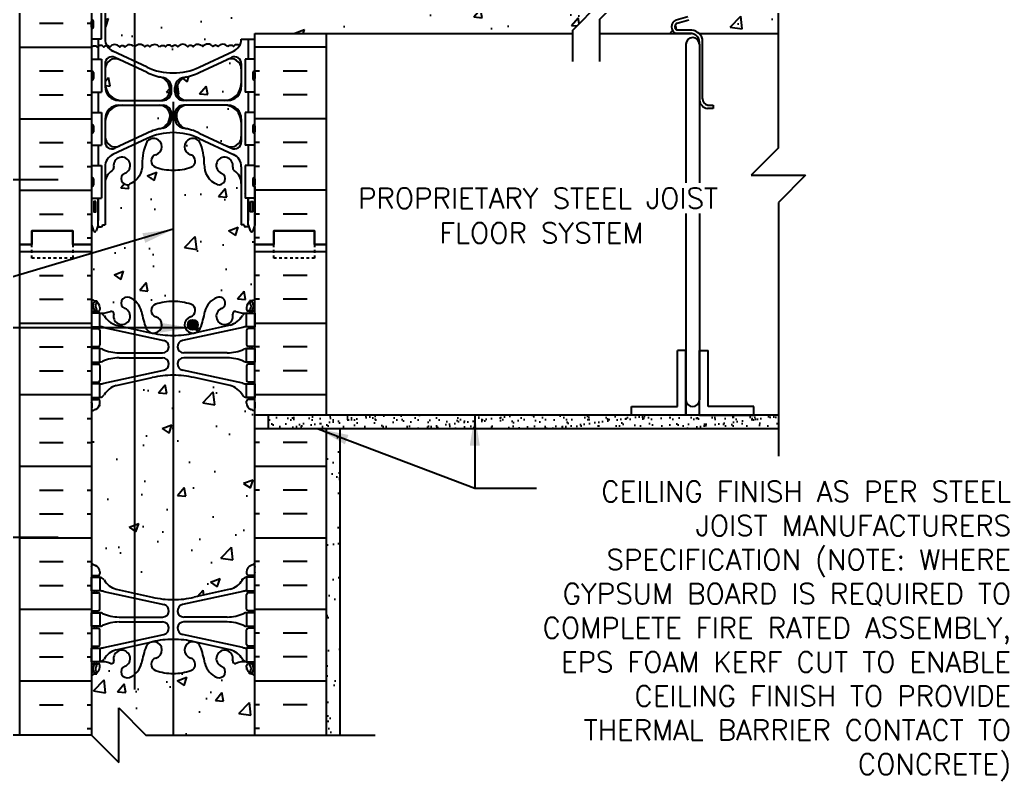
# Model space of a CAD drawing. Header units: inches. Extents: x 93.8 to 149.2, y 96.8 to 178.5.
# Drawn here: x 112.81 to 149.15, y 130.85 to 158.78 of the extents above; entities that cross this region are included whole.
import ezdxf
from ezdxf.enums import TextEntityAlignment as Align

# ---------------------------------------------------------------- set-up
doc = ezdxf.new("R2010")
doc.units = ezdxf.units.IN
doc.header["$LTSCALE"] = 0.5
doc.header["$MEASUREMENT"] = 0
doc.linetypes.add('DASHED2', pattern=[0.375, 0.25, -0.125])
for name, color, linetype in [('HATCH', 12, 'Continuous'), ('line25', 2, 'Continuous'), ('LINE3', 3, 'Continuous'), ('LINE50', 5, 'Continuous'), ('LINE9', 9, 'Continuous'), ('TEXT', 4, 'Continuous'), ('Web_Edge', 9, 'Continuous')]:
    doc.layers.add(name, color=color, linetype=linetype)
doc.styles.add('DIM', font='romans.shx', dxfattribs={"width": 0.7})
doc.styles.add('ROMANS', font='romans.shx', dxfattribs={"height": 0.75})
doc.dimstyles.new('ext_12', dxfattribs={"dimscale": 12, "dimtxt": 0.075, "dimasz": 0.09375, "dimexe": 0.09375, "dimexo": 0.0625, "dimgap": 0.0625, "dimtad": 1, "dimdec": 1, "dimzin": 2, "dimdsep": 46, "dimlunit": 4, "dimtxsty": 'DIM', "dimcen": 0.09, "dimdle": 0.09375, "dimclrt": 4, "dimadec": 0, "dimazin": 0, "dimtfac": 1, "dimtdec": 1, "dimtmove": 2, "dimatfit": 3, "dimfxl": 1, "dimfrac": 2, "dimtolj": 1, "dimtzin": 0, "dimarcsym": 0})

msp = doc.modelspace()

# ---------------------------------------------------------------- hatches: boundary and pattern name
at = {"layer": 'HATCH'}
h = msp.add_hatch(dxfattribs=at)
h.set_pattern_fill('AR-CONC', color=256, scale=0.5)
h.paths.add_polyline_path([(121.438, 177.54), (117.438, 177.54), (116.438, 178.54), (116.438, 176.54), (115.438, 177.54), (115.438, 174.669, 0.082415), (115.582, 174.59, -0.317837), (115.748, 174.354), (115.748, 174.287, -0.414214), (115.686, 174.224), (115.638, 174.224), (115.638, 174.154), (115.743, 174.154, -0.188973), (115.899, 174.06, 0.196323), (116.348, 173.713), (117.67, 173.423, 0.057795), (118.438, 173.334, 0.057795), (119.206, 173.423), (120.528, 173.713, 0.196323), (120.977, 174.06, -0.188973), (121.133, 174.154), (121.238, 174.154), (121.238, 174.224), (121.191, 174.224, -0.414214), (121.128, 174.287), (121.128, 174.354, -0.317837), (121.295, 174.59, 0.082415), (121.438, 174.669)])
h.paths.add_polyline_path([(118.323, 163.805, 0.350119), (117.935, 164.293, -0.053094), (117.485, 164.448), (116.472, 164.922, 0.549071), (115.938, 164.583), (115.938, 164.056, 0.414214), (116.563, 163.431), (117.948, 163.431, 0.085652), (118.074, 163.453, 0.316711)])
h.paths.add_polyline_path([(117.948, 163.251), (116.563, 163.251, 0.414214), (115.938, 162.626), (115.938, 162.099, 0.549071), (116.472, 161.759), (117.485, 162.233, -0.053094), (117.935, 162.388, 0.350119), (118.323, 162.877, 0.413582)])
h.paths.add_polyline_path([(120.313, 163.251), (118.928, 163.251, 0.413582), (118.553, 162.877, 0.350119), (118.941, 162.388, -0.053094), (119.392, 162.233), (120.404, 161.759, 0.549071), (120.938, 162.099), (120.938, 162.626, 0.414214)])
h.paths.add_polyline_path([(120.938, 164.056), (120.938, 164.583, 0.549071), (120.404, 164.922), (119.392, 164.448, -0.053094), (118.941, 164.293, 0.350119), (118.553, 163.805, 0.413582), (118.928, 163.431), (120.313, 163.431, 0.414214)])
h.paths.add_polyline_path([(119.392, 162.034, 0.093369), (118.585, 162.242, 0.016332), (118.438, 162.247, 0.109869), (117.485, 162.034), (116.226, 161.446, 0.284641), (115.938, 161.005, -0.093783), (116.006, 160.962, -0.44555), (116.219, 160.976, -0.520567), (116.465, 160.976, -0.520567), (116.676, 160.976, -0.520567), (117.042, 160.976, -0.520567), (117.232, 160.976, -0.449497), (117.552, 161.007, -0.974643), (117.598, 160.981, -0.520567), (117.964, 160.981, -0.520567), (118.154, 160.981, -0.520567), (118.506, 160.974, -0.44555), (118.719, 160.989, -0.520567), (118.965, 160.989, -0.520567), (119.176, 160.989, -0.520567), (119.542, 160.989, -0.520567), (119.732, 160.989, -0.449497), (120.052, 161.019, -0.974643), (120.098, 160.994, -0.520567), (120.464, 160.994, -0.520567), (120.654, 160.994, -0.382522), (120.935, 161.053, 0.258441), (120.65, 161.446)])
h.paths.add_polyline_path([(134.086, 159.396), (132.086, 159.396), (133.086, 160.396), (133.086, 161.03), (121.438, 161.03, 0.439143), (121.219, 161.001, 0.44555), (121.006, 160.987, 0.520567), (120.654, 160.994, 0.520567), (120.464, 160.994, 0.529424), (120.094, 160.989, 1.097989), (120.052, 161.019, 0.449497), (119.732, 160.989, 0.520567), (119.542, 160.989, 0.520567), (119.176, 160.989, 0.520567), (118.965, 160.989, 0.520567), (118.719, 160.989, 0.44555), (118.506, 160.974, 0.520567), (118.154, 160.981, 0.520567), (117.964, 160.981, 0.529424), (117.594, 160.976, 1.097989), (117.552, 161.007, 0.449497), (117.232, 160.976, 0.520567), (117.042, 160.976, 0.520567), (116.676, 160.976, 0.520567), (116.465, 160.976, 0.520567), (116.219, 160.976, 0.44555), (116.006, 160.962, 0.093962), (115.938, 161.005), (115.938, 159.852), (116.058, 159.652), (116.058, 159.54), (116.058, 159.427), (115.938, 159.227), (115.938, 158.086, 0.131422), (116.005, 157.837, -0.240502), (116.109, 157.782, -0.520567), (116.475, 157.782, -0.520567), (116.665, 157.782, -0.449497), (116.985, 157.812, -0.974643), (117.03, 157.787, -0.520567), (117.396, 157.787, -0.520567), (117.586, 157.787, -0.520567), (117.938, 157.78, -0.44555), (118.151, 157.794, -0.520567), (118.397, 157.794, -0.520567), (118.609, 157.794, -0.520567), (118.975, 157.794, -0.520567), (119.165, 157.794, -0.449497), (119.485, 157.825, -0.974643), (119.53, 157.799, -0.520567), (119.896, 157.799, -0.520567), (120.086, 157.799, -0.520567), (120.438, 157.792, -0.44555), (120.651, 157.806, -0.439143), (120.871, 157.836, 0.125742), (120.937, 158.073), (121.438, 158.073), (121.438, 158.28), (133.086, 158.28), (133.086, 158.396)])
h.paths.add_polyline_path([(120.651, 157.634, 0.153573), (120.871, 157.836, 0.439143), (120.651, 157.806, 0.44555), (120.438, 157.792, 0.520567), (120.086, 157.799, 0.520567), (119.896, 157.799, 0.529424), (119.527, 157.794, 1.097989), (119.485, 157.825, 0.449497), (119.165, 157.794, 0.520567), (118.975, 157.794, 0.520567), (118.609, 157.794, 0.520567), (118.397, 157.794, 0.520567), (118.151, 157.794, 0.44555), (117.938, 157.78, 0.520567), (117.586, 157.787, 0.520567), (117.396, 157.787, 0.529424), (117.027, 157.782, 1.097989), (116.985, 157.812, 0.449497), (116.665, 157.782, 0.520567), (116.475, 157.782, 0.520567), (116.109, 157.782, 0.240502), (116.005, 157.837, 0.153791), (116.226, 157.633), (117.485, 157.045, 0.109869), (118.438, 156.833, 0.109869), (119.392, 157.045)])
h.paths.add_polyline_path([(117.935, 156.691, -0.053094), (117.485, 156.846), (116.472, 157.32, 0.549071), (115.938, 156.98), (115.938, 156.453, 0.414214), (116.563, 155.828), (117.948, 155.828, 0.413582), (118.323, 156.202, 0.350119)])
h.paths.add_polyline_path([(118.323, 155.274, 0.413582), (117.948, 155.648), (116.563, 155.648, 0.414214), (115.938, 155.023), (115.938, 154.497, 0.549071), (116.472, 154.157), (117.485, 154.631, -0.053094), (117.935, 154.786, 0.350119)])
h.paths.add_polyline_path([(120.313, 155.648), (118.928, 155.648, 0.413582), (118.553, 155.274, 0.350119), (118.941, 154.786, -0.053094), (119.392, 154.631), (120.404, 154.157, 0.549071), (120.938, 154.497), (120.938, 155.023, 0.414214)])
h.paths.add_polyline_path([(120.938, 156.98, 0.549071), (120.404, 157.32), (119.392, 156.846, -0.053094), (118.941, 156.691, 0.350119), (118.553, 156.202, 0.413582), (118.928, 155.828), (120.313, 155.828, 0.414214), (120.938, 156.453)])
h.paths.add_polyline_path([(120.938, 152.784, 0.258958), (120.679, 153.25, -0.31131), (120.623, 153.381, 2.127293), (120.21, 153.156, -1), (120.047, 152.748, -0.325306), (119.58, 153.49, 0.10488), (119.408, 154.302, 1.422913), (119.074, 153.834, -0.735593), (119.087, 153.376, -0.082755), (118.438, 153.268, -0.082755), (117.79, 153.376, -0.735593), (117.802, 153.834, 1.422913), (117.469, 154.302, 0.10488), (117.297, 153.49, -0.325306), (116.83, 152.748, -1), (116.667, 153.156, 2.127293), (116.254, 153.381, -0.31131), (116.197, 153.25, 0.258958), (115.938, 152.784), (115.938, 151.268), (115.838, 151.268), (115.838, 151.238, -0.414214), (115.788, 151.188), (115.662, 151.188), (115.619, 151.057, -0.725737), (115.513, 151.038), (115.438, 151.268), (115.438, 150.54), (115.438, 148.54, 0.064398), (115.548, 148.474), (115.638, 148.474), (115.638, 148.432, -0.249069), (115.748, 148.225), (115.748, 148.157, -0.414214), (115.686, 148.095), (115.638, 148.095), (115.638, 148.025), (115.743, 148.025, 0.10046), (116.137, 148.082, -0.601435), (116.256, 147.977, 2.182095), (116.667, 148.19, -1), (116.83, 148.598, -0.24438), (117.278, 148.078, 0.053157), (117.444, 147.464, 1.553132), (117.802, 147.888, -0.735593), (117.79, 148.346, -0.082755), (118.438, 148.454, -0.082755), (119.087, 148.346, -0.735593), (119.074, 147.888, 1.553132), (119.432, 147.464, 0.053157), (119.598, 148.078, -0.24438), (120.047, 148.598, -1), (120.21, 148.19, 2.182095), (120.62, 147.977, -0.601435), (120.74, 148.082, 0.10046), (121.133, 148.025), (121.238, 148.025), (121.238, 148.095), (121.191, 148.095, -0.414214), (121.128, 148.157), (121.128, 148.225, -0.249069), (121.238, 148.432), (121.238, 148.474), (121.328, 148.474, 0.064398), (121.438, 148.54), (121.438, 150.54), (121.438, 151.268), (121.369, 151.057, -0.725737), (121.263, 151.038), (121.214, 151.188), (121.088, 151.188, -0.414214), (121.038, 151.238), (121.038, 151.268), (120.938, 151.268)])
h.paths.add_polyline_path([(121.438, 144.41, 0.082415), (121.295, 144.489, -0.317837), (121.128, 144.725), (121.128, 144.792, -0.414214), (121.191, 144.855), (121.238, 144.855), (121.238, 144.925), (121.133, 144.925, -0.188973), (120.977, 145.02, 0.196323), (120.528, 145.366), (119.206, 145.656, 0.057795), (118.438, 145.745, 0.057795), (117.67, 145.656), (116.348, 145.366, 0.196323), (115.899, 145.02, -0.188973), (115.743, 144.925), (115.638, 144.925), (115.638, 144.855), (115.686, 144.855, -0.414214), (115.748, 144.792), (115.748, 144.725, -0.317837), (115.582, 144.489, 0.082415), (115.438, 144.41), (115.438, 138.847, 0.082415), (115.582, 138.768, -0.317837), (115.748, 138.532), (115.748, 138.465, -0.414214), (115.686, 138.402), (115.638, 138.402), (115.638, 138.332), (115.743, 138.332, -0.188973), (115.899, 138.238, 0.196323), (116.348, 137.891), (117.67, 137.601, 0.057795), (118.438, 137.512, 0.057795), (119.206, 137.601), (120.528, 137.891, 0.196323), (120.977, 138.238, -0.188973), (121.133, 138.332), (121.238, 138.332), (121.238, 138.402), (121.191, 138.402, -0.414214), (121.128, 138.465), (121.128, 138.532, -0.317837), (121.295, 138.768, 0.082415), (121.438, 138.847)])
h.paths.add_polyline_path([(121.438, 134.718, 0.064398), (121.328, 134.784), (121.238, 134.784), (121.238, 134.825, -0.249069), (121.128, 135.032), (121.128, 135.1, -0.414214), (121.191, 135.162), (121.238, 135.162), (121.238, 135.232), (121.133, 135.232, 0.10046), (120.74, 135.175, -0.601435), (120.62, 135.28, 2.182095), (120.21, 135.067, -1), (120.047, 134.659, -0.24438), (119.598, 135.179, 0.053157), (119.432, 135.794, 1.553132), (119.074, 135.369, -0.735593), (119.087, 134.911, -0.082755), (118.438, 134.803, -0.082755), (117.79, 134.911, -0.735593), (117.802, 135.369, 1.553132), (117.444, 135.794, 0.053157), (117.278, 135.179, -0.24438), (116.83, 134.659, -1), (116.667, 135.067, 2.182095), (116.256, 135.28, -0.601435), (116.137, 135.175, 0.10046), (115.743, 135.232), (115.638, 135.232), (115.638, 135.162), (115.686, 135.162, -0.414214), (115.748, 135.1), (115.748, 135.032, -0.249069), (115.638, 134.825), (115.638, 134.784), (115.548, 134.784, 0.064398), (115.438, 134.718), (115.438, 132.54), (116.438, 131.54), (116.438, 133.54), (117.438, 132.54), (121.438, 132.54)])
h.paths.add_polyline_path([(120.938, 167.811), (121.038, 167.811), (121.038, 167.841, -0.414214), (121.088, 167.891), (121.214, 167.891), (121.263, 168.041, -0.6), (121.363, 168.041), (121.438, 167.811), (121.438, 168.54), (121.438, 170.54, 0.064398), (121.328, 170.606), (121.238, 170.606), (121.238, 170.647, -0.249069), (121.128, 170.854), (121.128, 170.922, -0.414214), (121.191, 170.984), (121.238, 170.984), (121.238, 171.054), (121.133, 171.054, 0.10046), (120.74, 170.997, -0.601435), (120.62, 171.102, 2.182095), (120.21, 170.889, -1), (120.047, 170.481, -0.24438), (119.598, 171.001, 0.053157), (119.432, 171.616, 0.223253), (119.232, 171.78), (119.212, 171.785, 0.955472), (119.074, 171.191, -0.735593), (119.087, 170.733, -0.082755), (118.438, 170.625, -0.082755), (117.79, 170.733, -0.735593), (117.802, 171.191, 0.955472), (117.664, 171.785), (117.645, 171.78, 0.223253), (117.444, 171.616, 0.053157), (117.278, 171.001, -0.24438), (116.83, 170.481, -1), (116.667, 170.889, 2.182095), (116.256, 171.102, -0.601435), (116.137, 170.997, 0.10046), (115.743, 171.054), (115.638, 171.054), (115.638, 170.984), (115.686, 170.984, -0.414214), (115.748, 170.922), (115.748, 170.854, -0.249069), (115.638, 170.647), (115.638, 170.606), (115.548, 170.606, 0.064398), (115.438, 170.54), (115.438, 168.54), (115.438, 167.811), (115.513, 168.041, -0.6), (115.613, 168.041), (115.662, 167.891), (115.788, 167.891, -0.414214), (115.838, 167.841), (115.838, 167.811), (115.938, 167.811), (115.938, 166.296, 0.258958), (116.197, 165.829, -0.31131), (116.254, 165.699, 2.127293), (116.667, 165.923, -1), (116.83, 166.332, -0.325306), (117.297, 165.589, 0.10488), (117.469, 164.778, 1.422913), (117.802, 165.245, -0.735593), (117.79, 165.703, -0.082755), (118.438, 165.811, -0.082755), (119.087, 165.703, -0.735593), (119.074, 165.245, 1.422913), (119.408, 164.778, 0.10488), (119.58, 165.589, -0.325306), (120.047, 166.332, -1), (120.21, 165.923, 2.127293), (120.623, 165.699, -0.31131), (120.679, 165.829, 0.258958), (120.938, 166.296)])
h = msp.add_hatch(dxfattribs=at)
h.set_pattern_fill('INSUL', color=256, scale=7, style=0)
h.set_pattern_definition([(0, (-2810.7233, -246.47), (0, 2.625), []), (0, (-2810.7233, -245.595), (0, 2.625), [0.875, -0.875]), (0, (-2810.7233, -244.72), (0, 2.625), [0.875, -0.875])])
h.paths.add_polyline_path([(112.813, 150.54), (113.251, 150.54), (113.251, 151.04), (114.751, 151.04), (114.751, 150.54), (115.438, 150.54), (115.438, 168.54), (114.751, 168.54), (114.751, 169.04), (113.251, 169.04), (113.251, 168.54), (112.813, 168.54)])
h = msp.add_hatch(dxfattribs=at)
h.set_pattern_fill('AR-CONC', color=256, scale=0.5)
edge = h.paths.add_edge_path()
edge.add_line((137.006, 159.527), (137.35, 159.527))
edge.add_arc((137.231, 159.152), 0.393, -69.7322, 72.5069, ccw=False)
edge.add_line((137.368, 158.784), (136.936, 158.662))
edge.add_arc((136.994, 158.53), 0.144, 113.7456, 240.3185)
edge.add_line((136.923, 158.405), (137.391, 158.405))
edge.add_arc((137.42, 157.943), 0.463, 46.7137, 93.5654, ccw=False)
edge.add_line((137.737, 158.28), (140.646, 158.28))
edge.add_line((140.646, 158.28), (140.646, 159.053))
edge.add_spline(control_points=[(140.646, 159.053), (139.604, 159.613), (137.813, 160.576), (135.89, 160.023), (135.086, 159.791)], knot_values=[0, 0, 0, 0, 3.379125, 5.806437, 5.806437, 5.806437, 5.806437], degree=3, periodic=0)
edge.add_line((135.086, 159.791), (134.086, 158.791))
edge.add_line((134.086, 158.791), (134.086, 158.28))
edge.add_line((134.086, 158.28), (134.484, 158.28))
edge.add_line((134.484, 158.28), (136.895, 158.28))
edge.add_arc((136.994, 158.53), 0.269, 111.5979, 248.4021, ccw=False)
edge.add_line((136.895, 158.78), (137.329, 158.902))
edge.add_arc((137.231, 159.152), 0.268, 291.22, 428.78)
edge.add_line((137.329, 159.402), (137.006, 159.402))
edge.add_line((137.006, 159.402), (137.006, 159.527))
edge = h.paths.add_edge_path()
edge.add_line((140.646, 161.03), (134.086, 161.03))
edge.add_line((134.086, 161.03), (134.086, 160.791))
edge.add_line((134.086, 160.791), (133.086, 159.791))
edge.add_line((133.086, 159.791), (135.086, 159.791))
edge.add_spline(control_points=[(135.086, 159.791), (135.89, 160.023), (137.813, 160.576), (139.604, 159.613), (140.646, 159.053)], knot_values=[0, 0, 0, 0, 2.427311, 5.806437, 5.806437, 5.806437, 5.806437], degree=3, periodic=0)
edge.add_line((140.646, 159.053), (140.646, 161.03))
h = msp.add_hatch(dxfattribs=at)
h.set_pattern_fill('INSUL', color=256, scale=7, style=0)
h.set_pattern_definition([(0, (-2810.7233, -264.47), (0, 2.625), []), (0, (-2810.7233, -263.595), (0, 2.625), [0.875, -0.875]), (0, (-2810.7233, -262.72), (0, 2.625), [0.875, -0.875])])
h.paths.add_polyline_path([(112.813, 132.54), (113.251, 132.54), (113.251, 133.04), (114.751, 133.04), (114.751, 132.54), (115.438, 132.54), (115.438, 150.54), (114.751, 150.54), (114.751, 151.04), (113.251, 151.04), (113.251, 150.54), (112.813, 150.54)])
h = msp.add_hatch(dxfattribs=at)
h.set_pattern_fill('INSUL', color=256, scale=7, style=0)
h.set_pattern_definition([(180, (3047.5998, -264.47), (0, 2.625), []), (180, (3047.5998, -263.595), (0, 2.625), [0.875, -0.875]), (180, (3047.5998, -262.72), (0, 2.625), [0.875, -0.875])])
h.paths.add_polyline_path([(121.438, 144.28), (124.063, 144.28), (124.063, 150.54), (123.626, 150.54), (123.626, 151.04), (122.126, 151.04), (122.126, 150.54), (121.438, 150.54)])
h.paths.add_polyline_path([(124.063, 143.78), (121.438, 143.78), (121.438, 132.54), (122.126, 132.54), (122.126, 133.04), (123.626, 133.04), (123.626, 132.54), (124.063, 132.54)])
h = msp.add_hatch(dxfattribs=at)
h.set_pattern_fill('AR-SAND', color=256, scale=0.25, style=0)
h.set_pattern_definition([(37.5, (59.6163, 50.72317), (-0.0157483, 0.481706), [0, -0.38, 0, -0.425, 0, -0.40625]), (7.5, (59.6163, 50.72317), (0.4424442, 0.7055365), [0, -0.205, 0, -0.3425, 0, -0.13125]), (327.5, (59.3088, 50.72317), (0.7785355, 0.0014148), [0, -0.125, 0, -0.45, 0, -0.5875]), (317.5, (59.3088, 50.7232), (0.7515317, 0.219419), [0, -0.0625, 0, -0.295, 0, -0.3375])])
h.paths.add_polyline_path([(140.646, 143.78), (140.646, 144.28), (121.938, 144.28), (121.938, 143.78)])
h = msp.add_hatch(dxfattribs=at)
h.set_pattern_fill('AR-SAND', color=256, scale=0.5, style=0)
h.set_pattern_definition([(37.5, (4.9538, -36.693), (-0.0314967, 0.963412), [0, -0.76, 0, -0.85, 0, -0.8125]), (7.5, (4.9538, -36.693), (0.884888, 1.411073), [0, -0.41, 0, -0.685, 0, -0.2625]), (327.5, (4.3388, -36.693), (1.557071, 0.0028295), [0, -0.25, 0, -0.9, 0, -1.175]), (317.5, (4.3388, -36.693), (1.503063, 0.438838), [0, -0.125, 0, -0.59, 0, -0.675])])
h.paths.add_polyline_path([(124.563, 143.78), (124.063, 143.78), (124.063, 140.85), (124.563, 139.901)])
h.paths.add_polyline_path([(124.563, 139.901), (124.063, 140.85), (124.063, 132.54), (124.563, 132.54)])
at = {"layer": 'LINE3'}
msp.add_hatch(color=256, dxfattribs=at).paths.add_polyline_path([(118.969, 147.594, 1), (119.344, 147.594, 1)])

# ---------------------------------------------------------------- linework, layer by layer
at = {"layer": 'HATCH'}
for p, q in [((115.783, 158.6), (115.783, 158.6)), ((133.096, 158.158), (133.096, 158.158)), ((124.063, 157.78), (121.438, 157.78)), ((121.6, 156.905), (121.438, 156.905)), ((123.35, 156.905), (122.475, 156.905)), ((121.6, 156.03), (121.438, 156.03)), ((123.35, 156.03), (122.475, 156.03)), ((124.063, 155.155), (121.438, 155.155)), ((121.6, 154.28), (121.438, 154.28)), ((123.35, 154.28), (122.475, 154.28)), ((121.6, 153.405), (121.438, 153.405)), ((123.35, 153.405), (122.475, 153.405)), ((121.044, 152.407), (121.044, 152.407)), ((124.063, 152.53), (121.438, 152.53)), ((121.198, 152.126), (121.198, 152.126)), ((121.6, 151.655), (121.438, 151.655)), ((123.35, 151.655), (122.475, 151.655)), ((121.6, 150.78), (121.438, 150.78))]:
    msp.add_line(p, q, dxfattribs=at)
for points in [[(116.985, 157.812, 0.449497), (116.665, 157.782, 0.520567), (116.475, 157.782, 0.520567), (116.109, 157.782, 0.520567), (115.897, 157.782, 0.520567), (115.651, 157.782, 0.44555), (115.438, 157.768)], [(117.938, 157.78, 0.520567), (117.586, 157.787, 0.520567), (117.396, 157.787, 0.520567), (117.03, 157.787, 0.974643), (116.985, 157.812, 0.974643)], [(119.485, 157.825, 0.449497), (119.165, 157.794, 0.520567), (118.975, 157.794, 0.520567), (118.609, 157.794, 0.520567), (118.397, 157.794, 0.520567), (118.151, 157.794, 0.44555), (117.938, 157.78)], [(120.438, 157.792, 0.520567), (120.086, 157.799, 0.520567), (119.896, 157.799, 0.520567), (119.53, 157.799, 0.974643), (119.485, 157.825, 0.974643)], [(120.871, 157.836, 0.439143), (120.651, 157.806, 0.44555), (120.438, 157.792)]]:
    msp.add_lwpolyline(points, format="xyb", dxfattribs=at)
at = {"layer": 'line25'}
for p, q in [((115.438, 168.54), (115.438, 150.54)), ((115.803, 158.085), (115.803, 159.165)), ((136.895, 158.78), (137.329, 158.902)), ((136.929, 158.66), (137.362, 158.782)), ((121.438, 157.78), (121.438, 158.28)), ((121.438, 158.28), (133.086, 158.28)), ((134.086, 158.28), (134.484, 158.28)), ((134.09, 158.28), (137.444, 158.28)), ((137.395, 158.28), (136.895, 158.28)), ((137.395, 158.405), (136.923, 158.405)), ((137.737, 158.28), (140.646, 158.28)), ((115.438, 158.085), (115.803, 158.085)), ((121.438, 150.54), (121.438, 157.78)), ((137.252, 157.885), (137.252, 152.801)), ((137.752, 157.885), (137.752, 152.801)), ((137.863, 155.87), (137.863, 158.077)), ((115.438, 157.335), (115.803, 157.335)), ((115.803, 157.335), (115.803, 156.135)), ((121.438, 157.335), (121.073, 157.335)), ((121.073, 157.335), (121.073, 156.135)), ((115.438, 156.135), (115.803, 156.135)), ((121.438, 156.135), (121.073, 156.135)), ((138.054, 155.654), (138.258, 155.654)), ((138.258, 155.654), (138.258, 155.529)), ((115.438, 155.385), (115.803, 155.385)), ((115.803, 155.385), (115.803, 154.185)), ((121.073, 155.385), (121.073, 154.185)), ((121.438, 155.385), (121.073, 155.385)), ((138.258, 155.529), (138.044, 155.529)), ((115.438, 154.185), (115.803, 154.185)), ((121.438, 154.185), (121.073, 154.185)), ((115.438, 153.435), (115.803, 153.435)), ((115.803, 153.435), (115.803, 152.235)), ((121.438, 153.435), (121.073, 153.435)), ((121.073, 153.435), (121.073, 152.235)), ((115.438, 152.235), (115.803, 152.235)), ((121.438, 152.235), (121.073, 152.235)), ((137.252, 151.676), (137.252, 144.843)), ((137.752, 151.676), (137.752, 144.843)), ((115.438, 150.54), (115.438, 132.54)), ((121.438, 132.54), (121.438, 150.54)), ((137.252, 146.655), (136.94, 146.655)), ((136.94, 144.593), (136.94, 146.655)), ((137.252, 146.655), (137.252, 144.28)), ((137.252, 144.28), (137.252, 146.655)), ((137.752, 146.655), (138.065, 146.655)), ((137.752, 144.28), (137.752, 146.655)), ((138.065, 144.593), (138.065, 146.655)), ((135.252, 144.28), (135.252, 144.593)), ((135.252, 144.593), (136.94, 144.593)), ((139.752, 144.593), (138.065, 144.593)), ((139.752, 144.28), (139.752, 144.593)), ((121.938, 143.78), (121.938, 144.28)), ((137.252, 144.28), (135.252, 144.28)), ((137.752, 144.28), (139.752, 144.28))]:
    msp.add_line(p, q, dxfattribs=at)
for centre, radius, start, end in [((136.994, 158.53), 0.269, 111.5979, 248.4021), ((136.994, 158.53), 0.144, 111.5979, 240.3185), ((137.502, 157.883), 0.25, 0.4466, 179.5534), ((137.42, 157.943), 0.463, 16.7574, 94.1736), ((137.42, 157.943), 0.338, 350.132, 94.1736), ((138.099, 155.873), 0.348, 185.2582, 260.8859), ((138.094, 155.882), 0.231, 177.1221, 260.1919), ((137.502, 144.845), 0.25, 180.4466, 359.5534)]:
    msp.add_arc(centre, radius, start, end, dxfattribs=at)
at = {"layer": 'LINE3'}
for p, q in [((117.022, 177.956), (117.022, 134.209)), ((118.438, 155.78), (118.438, 132.54))]:
    msp.add_line(p, q, dxfattribs=at)
msp.add_circle((119.157, 147.594), 0.188, dxfattribs=at)
at = {"layer": 'LINE50'}
for p, q in [((112.813, 150.54), (112.813, 168.54)), ((124.063, 150.54), (124.063, 158.28)), ((112.813, 132.54), (112.813, 150.54)), ((112.813, 132.54), (112.813, 150.54)), ((124.063, 144.28), (124.063, 150.54)), ((124.063, 132.54), (124.063, 143.78))]:
    msp.add_line(p, q, dxfattribs=at)
for points in [[(112.813, 150.54), (113.251, 150.54), (113.251, 151.04), (114.751, 151.04), (114.751, 150.54), (115.438, 150.54)], [(115.438, 150.54), (114.751, 150.54), (114.751, 151.04), (113.251, 151.04), (113.251, 150.54), (112.813, 150.54)], [(124.063, 150.54), (123.626, 150.54), (123.626, 151.04), (122.126, 151.04), (122.126, 150.54), (121.438, 150.54)], [(121.438, 150.54), (122.126, 150.54), (122.126, 151.04), (123.626, 151.04), (123.626, 150.54), (124.063, 150.54)]]:
    msp.add_lwpolyline(points, dxfattribs=at)
at = {"layer": 'LINE9'}
for p, q in [((140.646, 154.082), (140.646, 162.03)), ((115.938, 159.54), (115.938, 158.086)), ((115.438, 158.515), (115.438, 158.735)), ((115.438, 158.68), (115.438, 158.68)), ((115.438, 158.57), (115.438, 158.57)), ((115.478, 158.775), (115.478, 158.775)), ((115.478, 158.475), (115.478, 158.475)), ((115.518, 158.515), (115.518, 158.735)), ((120.937, 158.073), (121.438, 158.073)), ((117.485, 157.045), (116.226, 157.633)), ((117.485, 156.846), (116.294, 157.403)), ((119.392, 157.045), (120.65, 157.633)), ((119.392, 156.846), (120.582, 157.403)), ((115.938, 157.177), (115.938, 156.328)), ((120.938, 157.177), (120.938, 156.328)), ((115.438, 156.845), (115.438, 156.625)), ((115.438, 156.79), (115.438, 156.79)), ((115.438, 156.68), (115.438, 156.68)), ((115.478, 156.885), (115.478, 156.885)), ((115.518, 156.845), (115.518, 156.625)), ((121.358, 156.845), (121.358, 156.625)), ((121.398, 156.885), (121.398, 156.885)), ((121.438, 156.845), (121.438, 156.625)), ((121.438, 156.79), (121.438, 156.79)), ((121.438, 156.68), (121.438, 156.68)), ((115.478, 156.585), (115.478, 156.585)), ((118.378, 156.141), (118.378, 156.295)), ((118.498, 156.141), (118.498, 156.295)), ((121.398, 156.585), (121.398, 156.585)), ((116.438, 155.828), (118.066, 155.828)), ((116.438, 155.648), (118.066, 155.648)), ((120.438, 155.828), (118.811, 155.828)), ((120.438, 155.648), (118.811, 155.648)), ((118.323, 155.273), (118.323, 155.273)), ((118.378, 155.182), (118.378, 155.336)), ((118.498, 155.182), (118.498, 155.336)), ((118.553, 155.273), (118.553, 155.273)), ((115.438, 154.895), (115.438, 154.675)), ((115.438, 154.84), (115.438, 154.84)), ((115.518, 154.895), (115.518, 154.675)), ((115.938, 155.148), (115.938, 154.3)), ((120.938, 155.148), (120.938, 154.3)), ((121.358, 154.895), (121.358, 154.675)), ((121.438, 154.895), (121.438, 154.675)), ((121.438, 154.84), (121.438, 154.84)), ((115.438, 154.73), (115.438, 154.73)), ((115.478, 154.635), (115.478, 154.635)), ((117.485, 154.631), (116.294, 154.074)), ((119.392, 154.631), (120.582, 154.074)), ((121.398, 154.635), (121.398, 154.635)), ((121.438, 154.73), (121.438, 154.73)), ((117.485, 154.432), (116.226, 153.843)), ((119.392, 154.432), (120.65, 153.843)), ((140.646, 154.082), (139.646, 153.082)), ((115.938, 153.39), (115.938, 151.268)), ((120.938, 153.39), (120.938, 151.268)), ((139.646, 153.082), (141.646, 153.082)), ((141.646, 153.082), (140.646, 152.082)), ((112.22, 152.923), (114.22, 152.923)), ((115.438, 152.945), (115.438, 152.725)), ((115.438, 152.89), (115.438, 152.89)), ((115.438, 152.78), (115.438, 152.78)), ((115.478, 152.985), (115.478, 152.985)), ((115.478, 152.685), (115.478, 152.685)), ((115.518, 152.945), (115.518, 152.725)), ((121.358, 152.945), (121.358, 152.725)), ((121.398, 152.985), (121.398, 152.985)), ((121.398, 152.685), (121.398, 152.685)), ((121.438, 152.945), (121.438, 152.725)), ((121.438, 152.89), (121.438, 152.89)), ((121.438, 152.78), (121.438, 152.78)), ((115.688, 151.268), (115.688, 152.235)), ((121.188, 151.268), (121.188, 152.235)), ((140.646, 152.082), (140.646, 142.78)), ((115.438, 151.268), (115.513, 151.038)), ((115.688, 151.268), (115.613, 151.038)), ((115.838, 151.238), (115.838, 151.268)), ((115.838, 151.268), (115.938, 151.268)), ((115.838, 151.238), (115.838, 151.238)), ((121.038, 151.268), (120.938, 151.268)), ((121.038, 151.238), (121.038, 151.268)), ((121.038, 151.238), (121.038, 151.238)), ((121.188, 151.268), (121.263, 151.038)), ((121.438, 151.268), (121.363, 151.038)), ((115.662, 151.188), (115.788, 151.188)), ((121.214, 151.188), (121.088, 151.188)), ((140.646, 144.28), (121.438, 144.28)), ((140.646, 143.78), (121.438, 143.78)), ((124.563, 132.54), (124.563, 143.78)), ((112.22, 139.798), (114.22, 139.798)), ((116.438, 131.54), (116.438, 133.54)), ((116.438, 133.54), (117.438, 132.54)), ((115.438, 132.54), (107.029, 132.54)), ((115.438, 132.54), (116.438, 131.54)), ((117.438, 132.54), (125.848, 132.54))]:
    msp.add_line(p, q, dxfattribs=at)
for points in [[(133.086, 161.833), (133.086, 160.396), (133.086, 160.396), (132.086, 159.396), (134.086, 159.396), (133.086, 158.396), (133.086, 157.252)], [(134.086, 161.833), (134.086, 160.791), (134.086, 160.791), (133.086, 159.791), (135.086, 159.791), (134.086, 158.791), (134.086, 157.252)], [(115.688, 158.085), (115.688, 157.335)], [(121.188, 158.073), (121.188, 157.335)], [(115.688, 156.135), (115.688, 155.385)], [(121.188, 156.135), (121.188, 155.385)], [(115.688, 154.185), (115.688, 153.435)], [(121.188, 154.185), (121.188, 153.435)], [(121.438, 152.668), (121.438, 151.268)], [(115.688, 152.235), (115.688, 151.418)], [(121.188, 152.235), (121.188, 151.418)]]:
    msp.add_lwpolyline(points, dxfattribs=at)
for points in [[(117.297, 153.49, -0.325312), (116.83, 152.748)], [(119.58, 153.49, 0.325312), (120.047, 152.748)]]:
    msp.add_lwpolyline(points, format="xyb", dxfattribs=at)
for points in [[(115.598, 152.118), (115.528, 152.118), (115.528, 151.738), (115.598, 151.738)], [(121.278, 152.118), (121.348, 152.118), (121.348, 151.738), (121.278, 151.738)]]:
    msp.add_lwpolyline(points, close=True, dxfattribs=at)
at = {"layer": 'LINE9', "linetype": 'DASHED2', "ltscale": 0.15}
for points in [[(114.751, 150.54), (114.751, 150.54), (114.751, 150.04), (113.251, 150.04), (113.251, 150.54), (113.251, 150.54)], [(123.626, 150.54), (123.626, 150.54), (123.626, 150.04), (122.126, 150.04), (122.126, 150.54), (122.126, 150.54)]]:
    msp.add_lwpolyline(points, dxfattribs=at)
at = {"layer": 'LINE9'}
for centre, radius, start, end in [((115.478, 158.735), 0.04, 90, 180), ((115.478, 158.515), 0.04, 180, 270), ((115.478, 158.735), 0.04, 360, 90), ((115.478, 158.515), 0.04, 270, 0), ((116.438, 158.086), 0.5, 180, 244.9204), ((120.44, 158.084), 0.497, 295.0426, 358.7076), ((116.188, 157.177), 0.25, 64.9204, 180), ((120.688, 157.177), 0.25, 360, 115.0796), ((116.313, 156.98), 0.375, 64.9204, 180), ((118.438, 159.083), 2.25, 244.9204, 270), ((118.438, 159.083), 2.25, 270, 295.0796), ((120.563, 156.98), 0.375, 0, 115.0796), ((115.478, 156.845), 0.04, 90, 180), ((115.478, 156.845), 0.04, 0, 90), ((118.438, 158.884), 2.25, 244.9204, 260.4613), ((117.823, 156.203), 0.5, 0, 77.0773), ((118.003, 156.295), 0.375, 0, 80.4613), ((118.873, 156.295), 0.375, 99.5387, 180), ((119.053, 156.203), 0.5, 102.9227, 180), ((118.438, 158.884), 2.25, 279.5387, 295.0796), ((121.398, 156.845), 0.04, 90, 180), ((121.398, 156.845), 0.04, 360, 90), ((115.478, 156.625), 0.04, 180, 270), ((115.478, 156.625), 0.04, 270, 0), ((116.563, 156.453), 0.625, 180, 270), ((116.438, 156.328), 0.5, 180, 270), ((120.313, 156.453), 0.625, 270, 0), ((120.438, 156.328), 0.5, 270, 360), ((121.398, 156.625), 0.04, 180, 270), ((121.398, 156.625), 0.04, 270, 0), ((117.948, 156.203), 0.375, 270, 0), ((118.066, 156.141), 0.312, 270, 0), ((118.811, 156.141), 0.312, 180, 270), ((118.928, 156.203), 0.375, 180, 270), ((116.563, 155.023), 0.625, 90, 180), ((116.438, 155.148), 0.5, 90, 180), ((117.948, 155.273), 0.375, 0, 90), ((118.066, 155.336), 0.312, 0, 90), ((118.811, 155.336), 0.312, 90, 180), ((118.928, 155.273), 0.375, 90, 180), ((120.313, 155.023), 0.625, 360, 90), ((120.438, 155.148), 0.5, 360, 90), ((117.823, 155.273), 0.5, 282.9227, 0), ((119.053, 155.273), 0.5, 180, 257.0773), ((115.478, 154.895), 0.04, 90, 180), ((115.478, 154.895), 0.04, 0, 90), ((118.003, 155.182), 0.375, 279.5387, 0), ((118.873, 155.182), 0.375, 180, 260.4613), ((121.398, 154.895), 0.04, 90, 180), ((121.398, 154.895), 0.04, 360, 90), ((115.478, 154.675), 0.04, 180, 270), ((115.478, 154.675), 0.04, 270, 0), ((116.313, 154.497), 0.375, 180, 295.0796), ((118.438, 152.593), 2.25, 99.5387, 115.0796), ((118.438, 152.394), 2.25, 90, 115.0796), ((118.438, 152.394), 2.25, 64.9204, 90), ((118.438, 152.593), 2.25, 64.9204, 80.4613), ((120.563, 154.497), 0.375, 244.9204, 360), ((121.398, 154.675), 0.04, 180, 270), ((121.398, 154.675), 0.04, 270, 0), ((116.188, 154.3), 0.25, 180, 295.0796), ((119.297, 153.489), 2, 156.0362, 179.9854), ((117.72, 154.128), 0.305, 285.7253, 145.3297), ((119.157, 154.128), 0.305, 34.6703, 254.2747), ((117.58, 153.489), 2, 0.0146, 23.9638), ((120.688, 154.3), 0.25, 244.9204, 360), ((116.438, 153.39), 0.5, 115.0796, 180), ((116.553, 153.439), 0.305, 291.8037, 191.0944), ((117.867, 153.603), 0.24, 105.7253, 251.077), ((119.009, 153.603), 0.24, 288.923, 74.2747), ((120.323, 153.439), 0.305, 348.9056, 248.1963), ((120.438, 153.39), 0.5, 360, 64.9204), ((116.131, 153.357), 0.125, 301.9268, 11.0944), ((120.745, 153.357), 0.125, 168.9056, 238.0732), ((116.488, 152.784), 0.55, 121.9268, 180), ((116.748, 152.952), 0.22, 111.8037, 291.8037), ((118.438, 155.268), 2, 251.077, 270), ((118.438, 155.268), 2, 270, 288.923), ((120.128, 152.952), 0.22, 248.1963, 68.1963), ((120.388, 152.784), 0.55, 360, 58.0732), ((115.478, 152.945), 0.04, 90, 180), ((115.478, 152.725), 0.04, 180, 270), ((115.478, 152.945), 0.04, 0, 90), ((115.478, 152.725), 0.04, 270, 0), ((121.398, 152.945), 0.04, 90, 180), ((121.398, 152.725), 0.04, 180, 270), ((121.398, 152.945), 0.04, 360, 90), ((121.398, 152.725), 0.04, 270, 0), ((115.788, 151.238), 0.05, 270, 0), ((121.088, 151.238), 0.05, 180, 270), ((115.563, 151.065), 0.0567, 208.0725, 331.9275), ((121.313, 151.065), 0.0567, 208.0725, 331.9275)]:
    msp.add_arc(centre, radius, start, end, dxfattribs=at)
at = {"layer": 'Web_Edge'}
for p, q in [((115.548, 148.474), (115.638, 148.474)), ((115.638, 148.474), (115.638, 148.432)), ((121.328, 148.474), (121.238, 148.474)), ((121.238, 148.474), (121.238, 148.432)), ((115.438, 148.195), (115.48, 148.195)), ((115.438, 148.095), (115.686, 148.095)), ((115.548, 148.095), (115.548, 148.025)), ((115.638, 148.095), (115.638, 148.025)), ((115.748, 148.225), (115.748, 148.157)), ((121.128, 148.225), (121.128, 148.157)), ((121.438, 148.095), (121.191, 148.095)), ((121.238, 148.095), (121.238, 148.025)), ((121.328, 148.095), (121.328, 148.025)), ((121.438, 148.195), (121.396, 148.195)), ((116.348, 147.584), (117.67, 147.293)), ((120.528, 147.584), (119.206, 147.293)), ((115.438, 147.455), (115.686, 147.455)), ((115.548, 147.525), (115.548, 147.455)), ((115.638, 147.525), (115.638, 147.455)), ((115.748, 147.392), (115.748, 146.857)), ((115.887, 147.501), (118.098, 147.019)), ((120.989, 147.501), (118.778, 147.019)), ((121.128, 147.392), (121.128, 146.857)), ((121.438, 147.455), (121.191, 147.455)), ((121.238, 147.525), (121.238, 147.455)), ((121.328, 147.525), (121.328, 147.455)), ((115.438, 146.795), (115.686, 146.795)), ((115.548, 146.795), (115.548, 146.725)), ((115.638, 146.795), (115.638, 146.725)), ((116.453, 146.565), (118.049, 146.565)), ((120.424, 146.565), (118.827, 146.565)), ((121.438, 146.795), (121.191, 146.795)), ((121.238, 146.795), (121.238, 146.725)), ((121.328, 146.795), (121.328, 146.725)), ((115.438, 146.155), (115.686, 146.155)), ((115.548, 146.225), (115.548, 146.155)), ((115.638, 146.225), (115.638, 146.155)), ((116.453, 146.385), (118.049, 146.385)), ((120.424, 146.385), (118.827, 146.385)), ((121.438, 146.155), (121.191, 146.155)), ((121.238, 146.225), (121.238, 146.155)), ((121.328, 146.225), (121.328, 146.155)), ((115.748, 146.092), (115.748, 145.557)), ((115.887, 145.449), (118.098, 145.93)), ((120.989, 145.449), (118.778, 145.93)), ((121.128, 146.092), (121.128, 145.557)), ((115.438, 145.495), (115.686, 145.495)), ((115.548, 145.495), (115.548, 145.425)), ((115.638, 145.495), (115.638, 145.425)), ((116.348, 145.366), (117.67, 145.656)), ((120.528, 145.366), (119.206, 145.656)), ((121.438, 145.495), (121.191, 145.495)), ((121.238, 145.495), (121.238, 145.425)), ((121.328, 145.495), (121.328, 145.425)), ((115.438, 144.855), (115.686, 144.855)), ((115.448, 144.735), (115.448, 144.549)), ((115.548, 144.925), (115.548, 144.855)), ((115.638, 144.925), (115.638, 144.855)), ((115.748, 144.725), (115.748, 144.792)), ((121.128, 144.725), (121.128, 144.792)), ((121.438, 144.855), (121.191, 144.855)), ((121.238, 144.925), (121.238, 144.855)), ((121.328, 144.925), (121.328, 144.855)), ((121.428, 144.735), (121.428, 144.549)), ((115.448, 138.522), (115.448, 138.708)), ((115.748, 138.532), (115.748, 138.465)), ((121.128, 138.532), (121.128, 138.465)), ((121.428, 138.522), (121.428, 138.708)), ((115.438, 138.402), (115.686, 138.402)), ((115.548, 138.332), (115.548, 138.402)), ((115.638, 138.332), (115.638, 138.402)), ((121.438, 138.402), (121.191, 138.402)), ((121.238, 138.332), (121.238, 138.402)), ((121.328, 138.332), (121.328, 138.402)), ((115.438, 137.762), (115.686, 137.762)), ((115.548, 137.762), (115.548, 137.832)), ((115.638, 137.762), (115.638, 137.832)), ((115.887, 137.809), (118.098, 137.327)), ((116.348, 137.891), (117.67, 137.601)), ((120.989, 137.809), (118.778, 137.327)), ((120.528, 137.891), (119.206, 137.601)), ((121.438, 137.762), (121.191, 137.762)), ((121.238, 137.762), (121.238, 137.832)), ((121.328, 137.762), (121.328, 137.832)), ((115.748, 137.165), (115.748, 137.7)), ((121.128, 137.165), (121.128, 137.7)), ((115.438, 137.102), (115.686, 137.102)), ((115.548, 137.032), (115.548, 137.102)), ((115.638, 137.032), (115.638, 137.102)), ((121.438, 137.102), (121.191, 137.102)), ((121.238, 137.032), (121.238, 137.102)), ((121.328, 137.032), (121.328, 137.102)), ((116.453, 136.872), (118.049, 136.872)), ((116.453, 136.692), (118.049, 136.692)), ((120.424, 136.872), (118.827, 136.872)), ((120.424, 136.692), (118.827, 136.692)), ((115.438, 136.462), (115.686, 136.462)), ((115.548, 136.462), (115.548, 136.532)), ((115.638, 136.462), (115.638, 136.532)), ((115.748, 135.865), (115.748, 136.4)), ((121.128, 135.865), (121.128, 136.4)), ((121.438, 136.462), (121.191, 136.462)), ((121.238, 136.462), (121.238, 136.532)), ((121.328, 136.462), (121.328, 136.532)), ((115.887, 135.756), (118.098, 136.238)), ((116.348, 135.674), (117.67, 135.964)), ((120.989, 135.756), (118.778, 136.238)), ((120.528, 135.674), (119.206, 135.964)), ((115.438, 135.802), (115.686, 135.802)), ((115.548, 135.732), (115.548, 135.802)), ((115.638, 135.732), (115.638, 135.802)), ((121.438, 135.802), (121.191, 135.802)), ((121.238, 135.732), (121.238, 135.802)), ((121.328, 135.732), (121.328, 135.802)), ((115.548, 135.162), (115.548, 135.232)), ((115.638, 135.162), (115.638, 135.232)), ((121.238, 135.162), (121.238, 135.232)), ((121.328, 135.162), (121.328, 135.232)), ((115.438, 135.162), (115.686, 135.162)), ((115.438, 135.062), (115.48, 135.062)), ((115.748, 135.032), (115.748, 135.1)), ((121.128, 135.032), (121.128, 135.1)), ((121.438, 135.162), (121.191, 135.162)), ((121.438, 135.062), (121.396, 135.062)), ((115.548, 134.784), (115.638, 134.784)), ((115.638, 134.784), (115.638, 134.825)), ((121.238, 134.784), (121.238, 134.825)), ((121.328, 134.784), (121.238, 134.784))]:
    msp.add_line(p, q, dxfattribs=at)
for points in [[(115.443, 147.525), (115.743, 147.525), (115.743, 148.025), (115.443, 148.025)], [(121.433, 147.525), (121.133, 147.525), (121.133, 148.025), (121.433, 148.025)], [(115.443, 146.225), (115.743, 146.225), (115.743, 146.725), (115.443, 146.725)], [(121.433, 146.225), (121.133, 146.225), (121.133, 146.725), (121.433, 146.725)], [(115.443, 144.925), (115.743, 144.925), (115.743, 145.425), (115.443, 145.425)], [(121.433, 144.925), (121.133, 144.925), (121.133, 145.425), (121.433, 145.425)], [(115.443, 138.332), (115.743, 138.332), (115.743, 137.832), (115.443, 137.832)], [(121.433, 138.332), (121.133, 138.332), (121.133, 137.832), (121.433, 137.832)], [(115.443, 137.032), (115.743, 137.032), (115.743, 136.532), (115.443, 136.532)], [(121.433, 137.032), (121.133, 137.032), (121.133, 136.532), (121.433, 136.532)], [(115.443, 135.732), (115.743, 135.732), (115.743, 135.232), (115.443, 135.232)], [(121.433, 135.732), (121.133, 135.732), (121.133, 135.232), (121.433, 135.232)]]:
    msp.add_lwpolyline(points, close=True, dxfattribs=at)
for centre, radius, start, end in [((115.748, 148.932), 0.5, 231.6833, 250.5288), ((115.748, 148.932), 0.6, 238.8907, 245.0748), ((115.742, 148.279), 0.25, 140.1145, 222.4609), ((115.487, 148.37), 0.02, 340.7916, 65.0748), ((115.584, 148.41), 0.045, 319.1879, 141.448), ((115.498, 148.225), 0.25, 0, 70.5288), ((115.742, 148.279), 0.16, 140.0001, 222.4609), ((116.748, 148.394), 0.22, 68.1963, 248.1963), ((116.553, 147.907), 0.745, 13.2652, 68.1963), ((117.867, 148.119), 0.24, 108.923, 254.2747), ((118.438, 146.454), 2, 90, 108.923), ((118.438, 146.454), 2, 71.077, 90), ((119.009, 148.119), 0.24, 285.7253, 71.077), ((120.323, 147.907), 0.745, 111.8037, 166.7348), ((120.128, 148.394), 0.22, 291.8037, 111.8037), ((121.378, 148.225), 0.25, 109.4712, 180), ((121.292, 148.41), 0.045, 38.552, 220.8121), ((121.135, 148.279), 0.16, 317.5391, 39.9999), ((121.128, 148.932), 0.5, 289.4712, 308.3167), ((121.135, 148.279), 0.25, 317.5391, 39.8855), ((121.39, 148.37), 0.02, 114.9252, 199.2084), ((121.128, 148.932), 0.6, 294.9252, 301.1093), ((115.48, 148.215), 0.02, 270, 14.1541), ((115.591, 148.141), 0.045, 222.4609, 42.4609), ((115.686, 148.157), 0.0625, 270, 0), ((115.799, 149.023), 1, 266.7879, 289.9067), ((115.7, 147.779), 0.25, 37.2777, 80.0823), ((116.548, 148.307), 0.75, 210.155, 254.5838), ((116.169, 147.998), 0.09, 346.6795, 108.8651), ((116.553, 147.907), 0.305, 166.6795, 68.1963), ((120.241, 148.548), 3, 189.0273, 201.1984), ((116.635, 148.548), 3, 338.8016, 350.9727), ((120.323, 147.907), 0.305, 111.8037, 13.3205), ((120.329, 148.307), 0.75, 285.4162, 329.845), ((120.708, 147.998), 0.09, 71.1349, 193.3205), ((121.077, 149.023), 1, 250.0933, 273.2121), ((121.176, 147.779), 0.25, 99.9177, 142.7223), ((121.191, 148.157), 0.0625, 180, 270), ((121.286, 148.141), 0.045, 137.5391, 317.5391), ((121.396, 148.215), 0.02, 165.8459, 270), ((117.72, 147.594), 0.305, 205.3782, 74.2747), ((119.157, 147.594), 0.305, 105.7253, 334.6218), ((115.686, 147.392), 0.0625, 0, 90), ((115.653, 146.529), 1, 76.4291, 84.7991), ((118.438, 150.56), 3.356, 256.7692, 270), ((118.438, 150.56), 3.356, 270, 283.2308), ((121.224, 146.529), 1, 95.2009, 103.5709), ((121.191, 147.392), 0.0625, 90, 180), ((115.686, 146.857), 0.0625, 270, 0), ((118.049, 146.795), 0.23, 270, 77.6055), ((118.827, 146.795), 0.23, 102.3945, 270), ((121.191, 146.857), 0.0625, 180, 270), ((115.739, 146.506), 0.219, 60.4937, 88.92), ((116.483, 148.164), 1.6, 246.5673, 268.9203), ((120.393, 148.164), 1.6, 271.0797, 293.4327), ((121.137, 146.506), 0.219, 91.08, 119.5063), ((115.686, 146.092), 0.0625, 0, 90), ((115.739, 146.443), 0.219, 271.08, 299.5063), ((115.739, 146.443), 0.219, 271.08, 299.5063), ((116.483, 144.785), 1.6, 91.0797, 113.4327), ((116.483, 144.785), 1.6, 91.0797, 113.4327), ((118.049, 146.155), 0.23, 282.3945, 90), ((118.827, 146.155), 0.23, 90, 257.6055), ((120.393, 144.785), 1.6, 66.5673, 88.9203), ((120.393, 144.785), 1.6, 66.5673, 88.9203), ((121.137, 146.443), 0.219, 240.4937, 268.92), ((121.137, 146.443), 0.219, 240.4937, 268.92), ((121.191, 146.092), 0.0625, 90, 180), ((115.686, 145.557), 0.0625, 270, 0), ((115.653, 146.421), 1, 275.2009, 283.5709), ((118.438, 142.389), 3.356, 90, 103.2308), ((118.438, 142.389), 3.356, 76.7692, 90), ((121.224, 146.421), 1, 256.4291, 264.7991), ((121.191, 145.557), 0.0625, 180, 270), ((116.548, 144.643), 0.75, 105.4162, 149.845), ((120.329, 144.643), 0.75, 30.155, 74.5838), ((115.428, 144.735), 0.02, 0, 60.012), ((115.498, 144.725), 0.25, 289.4712, 360), ((115.686, 144.792), 0.0625, 360, 90), ((115.7, 145.171), 0.25, 279.9177, 322.7223), ((121.176, 145.171), 0.25, 217.2777, 260.0823), ((121.191, 144.792), 0.0625, 90, 180), ((121.378, 144.725), 0.25, 180, 250.5288), ((121.448, 144.735), 0.02, 119.988, 180), ((115.748, 144.018), 0.6, 121.073, 121.1093), ((115.748, 144.018), 0.5, 109.4712, 128.3167), ((115.428, 144.549), 0.02, 301.073, 0), ((121.128, 144.018), 0.5, 51.6833, 70.5288), ((121.448, 144.549), 0.02, 180, 238.927), ((121.128, 144.018), 0.6, 58.8907, 58.927), ((115.748, 139.24), 0.5, 231.6833, 250.5288), ((121.128, 139.24), 0.5, 289.4712, 308.3167), ((115.748, 139.24), 0.6, 238.8907, 238.927), ((115.428, 138.522), 0.02, 299.988, 360), ((115.428, 138.708), 0.02, 360, 58.927), ((115.498, 138.532), 0.25, 0, 70.5288), ((121.378, 138.532), 0.25, 109.4712, 180), ((121.448, 138.708), 0.02, 121.073, 180), ((121.448, 138.522), 0.02, 180, 240.012), ((121.128, 139.24), 0.6, 301.073, 301.1093), ((115.686, 138.465), 0.0625, 270, 0), ((115.7, 138.086), 0.25, 37.2777, 80.0823), ((116.548, 138.614), 0.75, 210.155, 254.5838), ((120.329, 138.614), 0.75, 285.4162, 329.845), ((121.176, 138.086), 0.25, 99.9177, 142.7223), ((121.191, 138.465), 0.0625, 180, 270), ((115.686, 137.7), 0.0625, 0, 90), ((115.653, 136.837), 1, 76.4291, 84.7991), ((121.224, 136.837), 1, 95.2009, 103.5709), ((121.191, 137.7), 0.0625, 90, 180), ((118.438, 140.868), 3.356, 256.7692, 270), ((118.438, 140.868), 3.356, 270, 283.2308), ((115.686, 137.165), 0.0625, 270, 0), ((115.739, 136.814), 0.219, 60.4937, 88.92), ((115.739, 136.814), 0.219, 60.4937, 88.92), ((118.049, 137.102), 0.23, 270, 77.6055), ((118.827, 137.102), 0.23, 102.3945, 270), ((121.137, 136.814), 0.219, 91.08, 119.5063), ((121.137, 136.814), 0.219, 91.08, 119.5063), ((121.191, 137.165), 0.0625, 180, 270), ((116.483, 138.472), 1.6, 246.5673, 268.9203), ((116.483, 138.472), 1.6, 246.5673, 268.9203), ((116.483, 135.093), 1.6, 91.0797, 113.4327), ((118.049, 136.462), 0.23, 282.3945, 90), ((118.827, 136.462), 0.23, 90, 257.6055), ((120.393, 138.472), 1.6, 271.0797, 293.4327), ((120.393, 138.472), 1.6, 271.0797, 293.4327), ((120.393, 135.093), 1.6, 66.5673, 88.9203), ((115.686, 136.4), 0.0625, 0, 90), ((115.739, 136.751), 0.219, 271.08, 299.5063), ((121.137, 136.751), 0.219, 240.4937, 268.92), ((121.191, 136.4), 0.0625, 90, 180), ((117.72, 135.663), 0.305, 285.7253, 154.6218), ((118.438, 132.697), 3.356, 90, 103.2308), ((118.438, 132.697), 3.356, 76.7692, 90), ((119.157, 135.663), 0.305, 25.3782, 254.2747), ((115.686, 135.865), 0.0625, 270, 0), ((115.653, 136.728), 1, 275.2009, 283.5709), ((116.548, 134.951), 0.75, 105.4162, 149.845), ((116.553, 135.35), 0.305, 291.8037, 193.3205), ((120.241, 134.709), 3, 158.8016, 170.9727), ((116.635, 134.709), 3, 9.0273, 21.1984), ((120.323, 135.35), 0.305, 346.6795, 248.1963), ((120.329, 134.951), 0.75, 30.155, 74.5838), ((121.224, 136.728), 1, 256.4291, 264.7991), ((121.191, 135.865), 0.0625, 180, 270), ((115.7, 135.479), 0.25, 279.9177, 322.7223), ((115.799, 134.234), 1, 70.0933, 93.2121), ((116.169, 135.259), 0.09, 251.1349, 13.3205), ((117.867, 135.138), 0.24, 105.7253, 251.077), ((119.009, 135.138), 0.24, 288.923, 74.2747), ((120.708, 135.259), 0.09, 166.6795, 288.8651), ((121.077, 134.234), 1, 86.7879, 109.9067), ((121.176, 135.479), 0.25, 217.2777, 260.0823), ((115.748, 134.325), 0.6, 114.9252, 121.1093), ((115.48, 135.042), 0.02, 345.8459, 90), ((115.742, 134.978), 0.25, 137.5391, 219.8855), ((115.487, 134.888), 0.02, 294.9252, 19.2084), ((115.584, 134.847), 0.045, 218.552, 40.8121), ((115.591, 135.116), 0.045, 317.5391, 137.5391), ((115.742, 134.978), 0.16, 137.5391, 219.9999), ((115.498, 135.032), 0.25, 289.4712, 360), ((115.686, 135.1), 0.0625, 360, 90), ((116.748, 134.863), 0.22, 111.8037, 291.8037), ((116.553, 135.35), 0.745, 291.8037, 346.7348), ((118.438, 136.803), 2, 251.077, 270), ((118.438, 136.803), 2, 270, 288.923), ((120.323, 135.35), 0.745, 193.2652, 248.1963), ((120.128, 134.863), 0.22, 248.1963, 68.1963), ((121.191, 135.1), 0.0625, 90, 180), ((121.378, 135.032), 0.25, 180, 250.5288), ((121.286, 135.116), 0.045, 42.4609, 222.4609), ((121.292, 134.847), 0.045, 139.1879, 321.448), ((121.135, 134.978), 0.16, 320.0001, 42.4609), ((121.135, 134.978), 0.25, 320.1145, 42.4609), ((121.39, 134.888), 0.02, 160.7916, 245.0748), ((121.396, 135.042), 0.02, 90, 194.1541), ((121.128, 134.325), 0.6, 58.8907, 65.0748), ((115.748, 134.325), 0.5, 109.4712, 128.3167), ((121.128, 134.325), 0.5, 51.6833, 70.5288)]:
    msp.add_arc(centre, radius, start, end, dxfattribs=at)

# ---------------------------------------------------------------- texts
at = {"layer": 'TEXT', "style": 'ROMANS'}
for s, p in [('PROPRIETARY STEEL JOIST', (125.22, 152.238)), (' FLOOR SYSTEM ', (127.69, 150.964))]:
    msp.add_text(s, height=0.75, dxfattribs=at).set_placement(p, align=Align.MIDDLE_LEFT)
at = {"layer": 'TEXT', "insert": (149.187, 136.351), "char_height": 0.75, "width": 19.5775, "attachment_point": 6, "style": 'ROMANS'}
msp.add_mtext('CEILING FINISH AS PER STEEL JOIST MANUFACTURERS SPECIFICATION (NOTE: WHERE GYPSUM BOARD IS REQUIRED TO COMPLETE FIRE RATED ASSEMBLY, EPS FOAM KERF CUT TO ENABLE CEILING FINISH TO PROVIDE THERMAL BARRIER CONTACT TO CONCRETE)', dxfattribs=at)

# ---------------------------------------------------------------- leaders
at = {"layer": 'TEXT'}
for points in [[(118.438, 151.098), (106.283, 147.488), (100.592, 147.488)], [(129.507, 144.28), (129.507, 141.601), (131.662, 141.601)], [(123.753, 143.78), (129.507, 141.601), (131.766, 141.601)]]:
    msp.add_leader(points, dimstyle='ext_12', override={"dimgap": 0.0625, "dimtad": 0}, dxfattribs=at)
msp.add_leader([(119.07, 147.488), (100.592, 147.488)], dimstyle='ext_12', dxfattribs=at)

doc.saveas('drawing.dxf')
